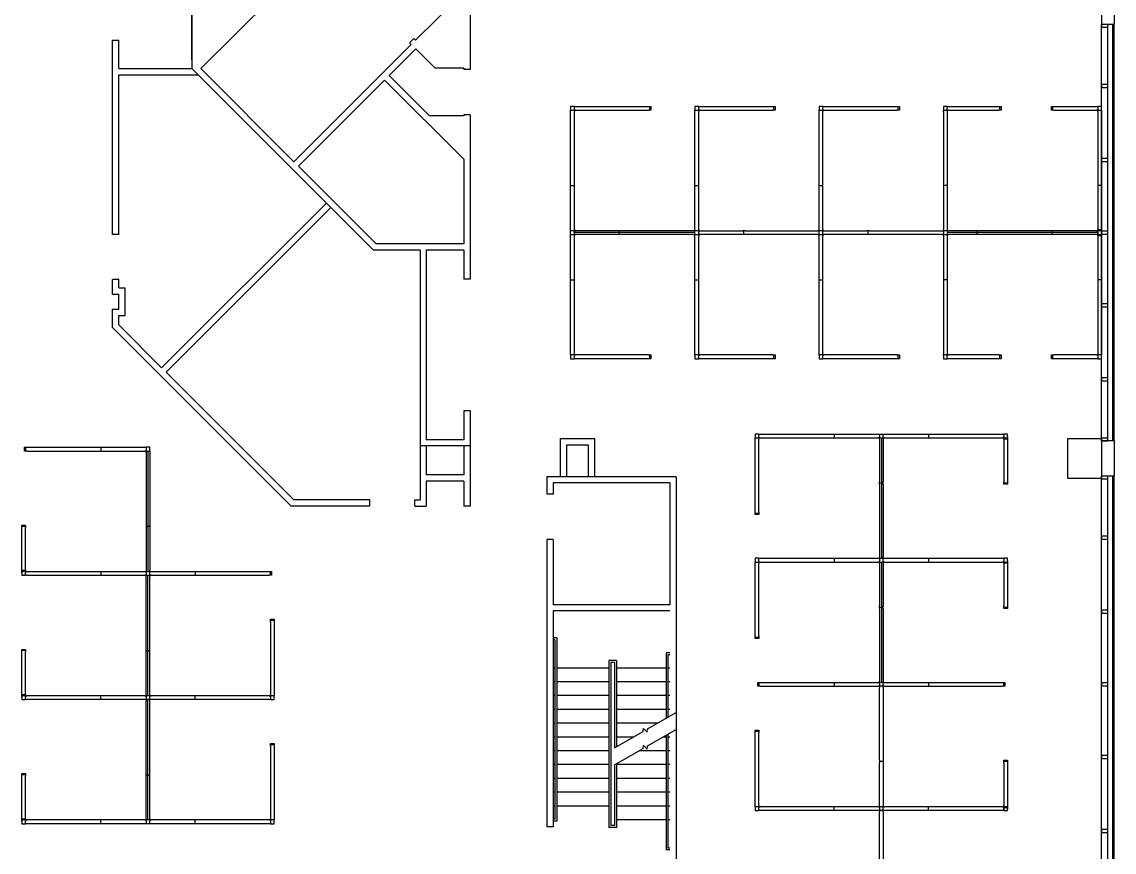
# Model space of a CAD drawing. Header units: inches. Extents: x 1104 to 3431, y 1204 to 3384.
# Drawn here: x 2514 to 3384, y 1630 to 2292 of the extents above; entities that cross this region are included whole.
import ezdxf

# ---------------------------------------------------------------- set-up
doc = ezdxf.new("R2010")
doc.units = ezdxf.units.IN
doc.header["$MEASUREMENT"] = 0
for name, color, linetype in [('E-B-CORE', 8, 'CONTINUOUS'), ('E-B-FURR', 6, 'CONTINUOUS'), ('E-B-GLAZ', 8, 'CONTINUOUS'), ('E-B-MULL', 8, 'CONTINUOUS'), ('E-B-SHEL', 2, 'CONTINUOUS'), ('E-F-STAIR', 8, 'CONTINUOUS'), ('PANELS_201', 6, 'CONTINUOUS')]:
    doc.layers.add(name, color=color, linetype=linetype)

msp = doc.modelspace()

# ---------------------------------------------------------------- linework, layer by layer
at = {"layer": 'E-B-CORE'}
for p, q in [((2871, 2404.947222), (2871, 2254)), ((2656.355339, 2254.747691), (2749.693434, 2348.085786)), ((2649.284271, 2261.818759), (2649.284271, 2321.215729)), ((2649.284271, 2321.215729), (2649.284271, 2254.747691)), ((2827.47518, 2277.375108), (2866, 2315.899928)), ((2730.601551, 2180.501479), (2823.939646, 2273.839574)), ((2822.525433, 2275.253788), (2826.060967, 2278.789322)), ((2823.939646, 2273.839574), (2822.525433, 2275.253788)), ((2827.47518, 2277.375108), (2826.060967, 2278.789322)), ((2806.372366, 2249.201227), (2827.58557, 2270.41443)), ((2827.58557, 2270.41443), (2843, 2255)), ((2794.031963, 2110), (2649.284271, 2254.747691)), ((2730.601551, 2180.501479), (2656.355339, 2254.747691)), ((2866, 2255), (2843, 2255)), ((2866, 2255), (2866, 2254)), ((2871, 2254), (2866, 2254)), ((2734.137085, 2176.965945), (2802.836832, 2245.665693)), ((2802.836832, 2245.665693), (2866, 2182.502525)), ((2806.372366, 2249.201227), (2838.573593, 2217)), ((2866, 2217), (2838.573593, 2217)), ((2866, 2218), (2866, 2217)), ((2871, 2218), (2866, 2218)), ((2871, 2218), (2871, 2087)), ((2796.10303, 2115), (2734.137085, 2176.965945)), ((2866, 2182.502525), (2866, 2115)), ((2866, 2115), (2796.10303, 2115)), ((2831, 2110), (2794.031963, 2110)), ((2831, 2110), (2831, 1954)), ((2836, 2110), (2836, 1959)), ((2866, 2110), (2836, 2110)), ((2866, 2110), (2866, 2087)), ((2871, 2087), (2866, 2087)), ((2866, 1982), (2866, 1959)), ((2871, 1982), (2866, 1982)), ((2871, 1982), (2871, 1954)), ((2866, 1959), (2836, 1959)), ((2871, 1954), (2831, 1954)), ((3035, 1929.5), (2932, 1929.5)), ((2932, 1929.5), (2932, 1915.5)), ((3030, 1924.5), (2937, 1924.5)), ((2937, 1924.5), (2937, 1915.5)), ((3030, 1924.5), (3030, 1827.5)), ((3035, 1929.5), (3035, 1587.5)), ((2937, 1915.5), (2932, 1915.5)), ((2932, 1879.5), (2932, 1650.5)), ((2937, 1879.5), (2932, 1879.5)), ((2937, 1879.5), (2937, 1827.5)), ((3030, 1827.5), (2937, 1827.5)), ((3030, 1822.5), (2937, 1822.5)), ((2937, 1822.5), (2937, 1650.5)), ((2937, 1650.5), (2932, 1650.5))]:
    msp.add_line(p, q, dxfattribs=at)
at = {"layer": 'E-B-FURR'}
for p, q in [((3374, 1958), (3374, 2290)), ((2585.701004, 2277.377693), (2591, 2277.377693)), ((2586, 2122.60703), (2586, 2277.377693)), ((2591, 2254.915623), (2591, 2277.377693)), ((2591, 2254.915623), (2649.59179, 2254.915623)), ((2591, 2122.60703), (2591, 2249.915623)), ((2591, 2249.915623), (2654.11634, 2249.915623)), ((2625.167142, 2016.311118), (2756.443994, 2147.587969)), ((2628.702676, 2012.775584), (2759.979528, 2144.052435)), ((2591.208115, 2122.60703), (2586, 2122.60703)), ((2586, 2074.968358), (2586, 2086.60703)), ((2591.208115, 2086.60703), (2586, 2086.60703)), ((2591, 2079.968358), (2591, 2086.60703)), ((2591, 2079.968358), (2596, 2079.968358)), ((2596, 2057.968358), (2596, 2079.968358)), ((2585.881379, 2074.968358), (2591, 2074.968358)), ((2591, 2062.968358), (2591, 2074.968358)), ((2585.881379, 2062.968358), (2591, 2062.968358)), ((2586, 2048.417751), (2586, 2062.968358)), ((2591, 2050.488819), (2591, 2057.968358)), ((2591, 2057.968358), (2596, 2057.968358)), ((2728.407192, 1906), (2586, 2048.407192)), ((2625.167142, 2016.311118), (2591, 2050.47826)), ((2730.47826, 1911), (2628.702676, 2012.775584)), ((2831, 1954), (2831, 1911)), ((2836, 1954), (2836, 1931)), ((2866, 1954), (2866, 1931)), ((2871, 1954), (2871, 1906)), ((2948, 1955), (2965, 1955)), ((2948, 1929.430395), (2948, 1955)), ((2965, 1955), (2965, 1929.430395)), ((2866, 1931), (2836, 1931)), ((2866, 1926), (2836, 1926)), ((2836, 1926), (2836, 1906)), ((2866, 1926), (2866, 1906)), ((3374, 1598), (3374, 1930)), ((2791, 1906), (2728.407192, 1906)), ((2791, 1911), (2730.47826, 1911)), ((2791, 1906), (2791, 1911)), ((2827, 1911), (2831, 1911)), ((2827, 1906), (2827, 1911)), ((2827, 1906), (2836, 1906)), ((2871, 1906), (2866, 1906))]:
    msp.add_line(p, q, dxfattribs=at)
for points in [[(2943, 1929.5), (2943, 1960), (2970, 1960)], [(2970, 1960), (2970, 1929.5)]]:
    msp.add_lwpolyline(points, dxfattribs=at)
msp.add_lwpolyline([(3374, 1960), (3374, 1928), (3347, 1928), (3347, 1960)], close=True, dxfattribs=at)
at = {"layer": 'E-B-GLAZ'}
for p, q in [((3379, 1958), (3379, 2290)), ((3383, 1958), (3383, 2290)), ((3384, 1958), (3384, 2290)), ((3379, 1598), (3379, 1930)), ((3383, 1598), (3383, 1930)), ((3384, 1598), (3384, 1930))]:
    msp.add_line(p, q, dxfattribs=at)
at = {"layer": 'E-B-MULL'}
for points in [[(3379, 2290), (3374, 2290), (3374, 2287.75), (3379, 2287.75)], [(3379, 2242), (3374, 2242), (3374, 2239.75), (3379, 2239.75)], [(3379, 2183), (3374, 2183), (3374, 2180.75), (3379, 2180.75)], [(3379, 2125.125), (3374, 2125.125), (3374, 2122.875), (3379, 2122.875)], [(3379, 2067.25), (3374, 2067.25), (3374, 2065), (3379, 2065)], [(3379, 2008.25), (3374, 2008.25), (3374, 2006), (3379, 2006)], [(3379, 1960.25), (3374, 1960.25), (3374, 1958), (3379, 1958)], [(3379, 1930), (3374, 1930), (3374, 1927.75), (3379, 1927.75)], [(3379, 1882), (3374, 1882), (3374, 1879.75), (3379, 1879.75)], [(3379, 1823), (3374, 1823), (3374, 1820.75), (3379, 1820.75)], [(3379, 1765.125), (3374, 1765.125), (3374, 1762.875), (3379, 1762.875)], [(3379, 1707.25), (3374, 1707.25), (3374, 1705), (3379, 1705)], [(3379, 1648.25), (3374, 1648.25), (3374, 1646), (3379, 1646)]]:
    msp.add_lwpolyline(points, close=True, dxfattribs=at)
at = {"layer": 'E-B-SHEL'}
for p, q in [((3374, 2318), (3374, 2290)), ((3384, 2318), (3384, 2290)), ((3384, 2290), (3374, 2290)), ((3384, 1958), (3374, 1958)), ((3374, 1958), (3374, 1930)), ((3384, 1958), (3384, 1930)), ((3384, 1930), (3374, 1930))]:
    msp.add_line(p, q, dxfattribs=at)
at = {"layer": 'E-F-STAIR'}
for p, q in [((2940, 1801), (2937, 1801)), ((2938.5, 1799.5), (2937, 1799.5)), ((2938.5, 1799.5), (2938.5, 1656.5)), ((2940, 1801), (2940, 1655)), ((3027, 1789), (3027, 1737.004818)), ((3030, 1789), (3027, 1789)), ((3028.5, 1787.5), (3028.5, 1737.870843)), ((3030, 1787.5), (3028.5, 1787.5)), ((2938.5, 1777), (2937, 1777)), ((2981.5, 1777), (2940, 1777)), ((2981.5, 1783), (2981.5, 1650)), ((2987.5, 1783), (2981.5, 1783)), ((2983, 1781.5), (2983, 1651.5)), ((2986, 1781.5), (2983, 1781.5)), ((2986, 1781.5), (2986, 1713.333457)), ((2987.5, 1783), (2987.5, 1714.199482)), ((3027, 1777), (2987.5, 1777)), ((3030, 1777), (3028.5, 1777)), ((2938.5, 1766), (2937, 1766)), ((2981.5, 1766), (2940, 1766)), ((3027, 1766), (2987.5, 1766)), ((3030, 1766), (3028.5, 1766)), ((2938.5, 1755), (2937, 1755)), ((2981.5, 1755), (2940, 1755)), ((3027, 1755), (2987.5, 1755)), ((3030, 1755), (3028.5, 1755)), ((2938.5, 1744), (2937, 1744)), ((2981.5, 1744), (2940, 1744)), ((3027, 1744), (2987.5, 1744)), ((3030, 1744), (3028.5, 1744)), ((2938.5, 1733), (2937, 1733)), ((2981.5, 1733), (2940, 1733)), ((3020.063452, 1733), (2987.5, 1733)), ((3027, 1723.438359), (3027, 1632)), ((3028.5, 1724.304385), (3028.5, 1633.5)), ((2938.5, 1722), (2937, 1722)), ((2981.5, 1722), (2940, 1722)), ((3001.010893, 1722), (2987.5, 1722)), ((3027, 1722), (3024.508689, 1722)), ((3030, 1722), (3028.5, 1722)), ((2938.5, 1711), (2937, 1711)), ((2981.5, 1711), (2940, 1711)), ((3027, 1711), (3005.45613, 1711)), ((3030, 1711), (3028.5, 1711)), ((2938.5, 1700), (2937, 1700)), ((2981.5, 1700), (2940, 1700)), ((2986, 1699.766998), (2986, 1651.5)), ((2987.5, 1700.633023), (2987.5, 1650)), ((3027, 1700), (2987.5, 1700)), ((3030, 1700), (3028.5, 1700)), ((2938.5, 1689), (2937, 1689)), ((2981.5, 1689), (2940, 1689)), ((3027, 1689), (2987.5, 1689)), ((3030, 1689), (3028.5, 1689)), ((2938.5, 1678), (2937, 1678)), ((2981.5, 1678), (2940, 1678)), ((3027, 1678), (2987.5, 1678)), ((3030, 1678), (3028.5, 1678)), ((2938.5, 1667), (2937, 1667)), ((2981.5, 1667), (2940, 1667)), ((3027, 1667), (2987.5, 1667)), ((3030, 1667), (3028.5, 1667)), ((2938.5, 1656.5), (2937, 1656.5)), ((2940, 1655), (2937, 1655)), ((3027, 1656), (2987.5, 1656)), ((3030, 1656), (3028.5, 1656)), ((2987.5, 1650), (2981.5, 1650)), ((2986, 1651.5), (2983, 1651.5)), ((3030, 1632), (3027, 1632)), ((3030, 1633.5), (3028.5, 1633.5))]:
    msp.add_line(p, q, dxfattribs=at)
for points in [[(2986, 1713.333457), (3008.6866, 1726.431571), (3009.015649, 1728.930949), (3011.943852, 1726.002746), (3012.272902, 1728.502124), (3035, 1741.62362)], [(2986, 1699.766998), (3008.6866, 1712.865113), (3009.015649, 1715.36449), (3011.943852, 1712.436287), (3012.272902, 1714.935665), (3035, 1728.057161)]]:
    msp.add_lwpolyline(points, dxfattribs=at)
at = {"layer": 'PANELS_201', "linetype": 'Continuous'}
for p, q in [((3371, 2162.499223), (3371, 2160.499223)), ((3374, 2161.499223), (3371, 2161.499223)), ((3374, 2162.499223), (3374, 2160.499223)), ((3053.998679, 2125.5), (3087.998679, 2125.5)), ((3089.998679, 2125.5), (3147.998679, 2125.5)), ((3152.998679, 2125.5), (3186.998679, 2125.5)), ((3188.998679, 2125.5), (3246.998679, 2125.5)), ((3374, 2125.499225), (3371, 2125.499225)), ((3087.998679, 2122.5), (3053.998679, 2122.5)), ((3147.998679, 2122.5), (3089.998679, 2122.5)), ((3186.998679, 2122.5), (3152.998679, 2122.5)), ((3246.998679, 2122.5), (3188.998679, 2122.5)), ((3370.998679, 2122.5), (3373.998679, 2122.5)), ((3370.998679, 2087.500002), (3370.998679, 2085.500002)), ((3373.998679, 2086.500002), (3370.998679, 2086.500002)), ((3373.998679, 2087.500002), (3373.998679, 2085.500002)), ((3296.0277, 1960.494528), (3299.0277, 1960.494528)), ((2516.792332, 1853.904333), (2513.792332, 1853.904333)), ((3296.0277, 1861.494528), (3299.0277, 1861.494528)), ((3197.0277, 1703.494528), (3197.0277, 1761.494528)), ((3200.0277, 1761.494528), (3200.0277, 1703.494528)), ((2516.792332, 1754.904333), (2513.792332, 1754.904333)), ((3197.0277, 1667.494528), (3197.0277, 1701.494528)), ((3200.0277, 1701.494528), (3200.0277, 1667.494528)), ((3197.0277, 1604.494528), (3197.0277, 1662.494528)), ((3200.0277, 1662.494528), (3200.0277, 1604.494528)), ((3299.0277, 1665.494528), (3296.0277, 1665.494528)), ((2516.792332, 1655.904333), (2513.792332, 1655.904333))]:
    msp.add_line(p, q, dxfattribs=at)
for points in [[(2953.998679, 2224.5), (2950.998679, 2224.5), (2950.998679, 2221.5)], [(2950.998679, 2220.5), (2950.998679, 2221.5), (2953.998679, 2221.5), (2953.998679, 2220.5)], [(2950.998679, 2162.5), (2950.998679, 2220.5)], [(2954.998679, 2221.5), (2953.998679, 2221.5), (2953.998679, 2224.5), (2954.998679, 2224.5)], [(2953.998679, 2162.5), (2953.998679, 2220.5)], [(2954.998679, 2224.5), (3012.998679, 2224.5)], [(2954.998679, 2221.5), (3012.998679, 2221.5)], [(3012.998679, 2224.5), (3013.998679, 2224.5), (3014.998679, 2224.5), (3014.998679, 2221.5), (3012.998679, 2221.5)], [(3013.998679, 2221.5), (3013.998679, 2224.5)], [(3052.998679, 2224.5), (3049.998679, 2224.5), (3049.998679, 2221.5)], [(3049.998679, 2220.5), (3049.998679, 2221.5), (3052.998679, 2221.5), (3052.998679, 2220.5)], [(3049.998679, 2162.5), (3049.998679, 2220.5)], [(3053.998679, 2221.5), (3052.998679, 2221.5), (3052.998679, 2224.5), (3053.998679, 2224.5)], [(3052.998679, 2162.5), (3052.998679, 2220.5)], [(3053.998679, 2224.5), (3111.998679, 2224.5)], [(3053.998679, 2221.5), (3111.998679, 2221.5)], [(3111.998679, 2224.5), (3112.998679, 2224.5), (3113.998679, 2224.5), (3113.998679, 2221.5), (3111.998679, 2221.5)], [(3112.998679, 2221.5), (3112.998679, 2224.5)], [(3151.998679, 2224.5), (3148.998679, 2224.5), (3148.998679, 2221.5)], [(3148.998679, 2220.5), (3148.998679, 2221.5), (3151.998679, 2221.5), (3151.998679, 2220.5)], [(3148.998679, 2162.5), (3148.998679, 2220.5)], [(3152.998679, 2221.5), (3151.998679, 2221.5), (3151.998679, 2224.5), (3152.998679, 2224.5)], [(3151.998679, 2162.5), (3151.998679, 2220.5)], [(3152.998679, 2224.5), (3210.998679, 2224.5)], [(3152.998679, 2221.5), (3210.998679, 2221.5)], [(3210.998679, 2224.5), (3211.998679, 2224.5), (3212.998679, 2224.5), (3212.998679, 2221.5), (3210.998679, 2221.5)], [(3211.998679, 2221.5), (3211.998679, 2224.5)], [(3250.998679, 2224.5), (3247.998679, 2224.5), (3247.998679, 2221.5)], [(3247.998679, 2220.5), (3247.998679, 2221.5), (3250.998679, 2221.5), (3250.998679, 2220.5)], [(3247.998679, 2220.5), (3247.998679, 2162.5)], [(3251.998679, 2221.5), (3250.998679, 2221.5), (3250.998679, 2224.5), (3251.998679, 2224.5)], [(3250.998679, 2220.5), (3250.998679, 2162.5)], [(3251.998679, 2224.5), (3291.998679, 2224.5)], [(3251.998679, 2221.5), (3291.998679, 2221.5)], [(3291.998679, 2224.5), (3292.998679, 2224.5), (3293.998679, 2224.5), (3293.998679, 2221.5), (3291.998679, 2221.5)], [(3292.998679, 2221.5), (3292.998679, 2224.5)], [(3336.000002, 2221.499223), (3335.000002, 2221.499223), (3334.000002, 2221.499223), (3334.000002, 2224.499223), (3336.000002, 2224.499223)], [(3335.000002, 2224.499223), (3335.000002, 2221.499223)], [(3336.000002, 2224.499223), (3370, 2224.499223)], [(3336.000002, 2221.499223), (3370, 2221.499223)], [(3370, 2224.499223), (3371, 2224.499223), (3371, 2221.499223), (3370, 2221.499223)], [(3374, 2221.499223), (3374, 2224.499223), (3371, 2224.499223)], [(3371, 2220.499223), (3371, 2221.499223), (3374, 2221.499223), (3374, 2220.499223)], [(3371, 2220.499223), (3371, 2162.499223)], [(3374, 2220.499223), (3374, 2162.499223)], [(2950.998679, 2160.5), (2950.998679, 2162.5)], [(2950.998679, 2161.5), (2953.998679, 2161.5)], [(2950.998679, 2126.5), (2950.998679, 2160.5)], [(2953.998679, 2160.5), (2953.998679, 2162.5)], [(2953.998679, 2126.5), (2953.998679, 2160.5)], [(3049.998679, 2160.5), (3049.998679, 2162.5)], [(3049.998679, 2161.5), (3052.998679, 2161.5)], [(3049.998679, 2126.5), (3049.998679, 2160.5)], [(3052.998679, 2160.5), (3052.998679, 2162.5)], [(3052.998679, 2126.5), (3052.998679, 2160.5)], [(3148.998679, 2160.5), (3148.998679, 2162.5)], [(3148.998679, 2161.5), (3151.998679, 2161.5)], [(3148.998679, 2126.5), (3148.998679, 2160.5)], [(3151.998679, 2160.5), (3151.998679, 2162.5)], [(3151.998679, 2126.5), (3151.998679, 2160.5)], [(3247.998679, 2162.5), (3247.998679, 2160.5)], [(3250.998679, 2161.5), (3247.998679, 2161.5)], [(3247.998679, 2160.5), (3247.998679, 2126.5)], [(3250.998679, 2162.5), (3250.998679, 2160.5)], [(3250.998679, 2160.5), (3250.998679, 2126.5)], [(3371, 2160.499223), (3371, 2126.499225)], [(3374, 2160.499223), (3374, 2126.499225)], [(2953.998679, 2126.5), (2953.998679, 2125.5), (2950.998679, 2125.5), (2950.998679, 2126.5)], [(2950.998679, 2122.5), (2950.998679, 2125.5)], [(2954.998679, 2122.5), (2953.998679, 2122.5), (2953.998679, 2125.5), (2954.998679, 2125.5)], [(2989.998679, 2124), (2953.998679, 2124)], [(2988.998679, 2125.5), (2954.998679, 2125.5)], [(2990.998679, 2125.5), (2988.998679, 2125.5)], [(2989.998679, 2122.5), (2989.998679, 2125.5)], [(3049.998679, 2124), (2989.998679, 2124)], [(3048.998679, 2125.5), (2990.998679, 2125.5)], [(3048.998679, 2122.5), (3049.998679, 2122.5), (3049.998679, 2125.5), (3048.998679, 2125.5)], [(3052.998679, 2126.5), (3052.998679, 2125.5), (3049.998679, 2125.5), (3049.998679, 2126.5)], [(3053.998679, 2122.5), (3052.998679, 2122.5), (3052.998679, 2125.5), (3053.998679, 2125.5)], [(3089.998679, 2125.5), (3087.998679, 2125.5)], [(3088.998679, 2122.5), (3088.998679, 2125.5)], [(3147.998679, 2122.5), (3148.998679, 2122.5), (3148.998679, 2125.5), (3147.998679, 2125.5)], [(3151.998679, 2126.5), (3151.998679, 2125.5), (3148.998679, 2125.5), (3148.998679, 2126.5)], [(3152.998679, 2122.5), (3151.998679, 2122.5), (3151.998679, 2125.5), (3152.998679, 2125.5)], [(3188.998679, 2125.5), (3186.998679, 2125.5)], [(3187.998679, 2122.5), (3187.998679, 2125.5)], [(3246.998679, 2125.5), (3247.998679, 2125.5), (3247.998679, 2122.5), (3246.998679, 2122.5)], [(3250.998679, 2126.5), (3250.998679, 2125.5), (3247.998679, 2125.5), (3247.998679, 2126.5)], [(3251.998679, 2125.5), (3250.998679, 2125.5), (3250.998679, 2122.5), (3251.998679, 2122.5)], [(3274.998679, 2124), (3250.998679, 2124)], [(3273.998679, 2125.5), (3251.998679, 2125.5)], [(3275.998679, 2125.5), (3273.998679, 2125.5)], [(3274.998679, 2122.5), (3274.998679, 2125.5)], [(3334.998679, 2124), (3274.998679, 2124)], [(3333.998679, 2125.5), (3275.998679, 2125.5)], [(3335.998679, 2125.5), (3333.998679, 2125.5)], [(3334.998679, 2122.5), (3334.998679, 2125.5)], [(3370.998679, 2124), (3334.998679, 2124)], [(3369.998679, 2125.5), (3335.998679, 2125.5)], [(3369.998679, 2125.5), (3370.998679, 2125.5), (3370.998679, 2122.5), (3369.998679, 2122.5)], [(3373.998679, 2126.5), (3373.998679, 2125.5), (3370.998679, 2125.5), (3370.998679, 2126.5)], [(3373.998679, 2123.5), (3373.998679, 2122.5), (3373.998679, 2121.5), (3370.998679, 2121.5), (3370.998679, 2123.5)], [(3371, 2124.499225), (3371, 2125.499225), (3371, 2126.499225), (3374, 2126.499225), (3374, 2124.499225)], [(3373.998679, 2125.5), (3373.998679, 2122.5)], [(2950.998679, 2121.5), (2950.998679, 2122.5), (2953.998679, 2122.5), (2953.998679, 2121.5)], [(2950.998679, 2087.5), (2950.998679, 2121.5)], [(2953.998679, 2087.5), (2953.998679, 2121.5)], [(2988.998679, 2122.5), (2954.998679, 2122.5)], [(2990.998679, 2122.5), (2988.998679, 2122.5)], [(3048.998679, 2122.5), (2990.998679, 2122.5)], [(3049.998679, 2121.5), (3049.998679, 2122.5), (3052.998679, 2122.5), (3052.998679, 2121.5)], [(3049.998679, 2087.5), (3049.998679, 2121.5)], [(3052.998679, 2087.5), (3052.998679, 2121.5)], [(3089.998679, 2122.5), (3087.998679, 2122.5)], [(3148.998679, 2121.5), (3148.998679, 2122.5), (3151.998679, 2122.5), (3151.998679, 2121.5)], [(3148.998679, 2087.5), (3148.998679, 2121.5)], [(3151.998679, 2087.5), (3151.998679, 2121.5)], [(3188.998679, 2122.5), (3186.998679, 2122.5)], [(3247.998679, 2121.5), (3247.998679, 2122.5), (3250.998679, 2122.5), (3250.998679, 2121.5)], [(3247.998679, 2121.5), (3247.998679, 2087.5)], [(3250.998679, 2121.5), (3250.998679, 2087.5)], [(3273.998679, 2122.5), (3251.998679, 2122.5)], [(3275.998679, 2122.5), (3273.998679, 2122.5)], [(3333.998679, 2122.5), (3275.998679, 2122.5)], [(3335.998679, 2122.5), (3333.998679, 2122.5)], [(3369.998679, 2122.5), (3335.998679, 2122.5)], [(3370.998679, 2121.5), (3370.998679, 2122.5), (3373.998679, 2122.5), (3373.998679, 2121.5)], [(3370.998679, 2121.5), (3370.998679, 2087.500002)], [(3373.998679, 2121.5), (3373.998679, 2087.500002)], [(2950.998679, 2085.5), (2950.998679, 2087.5)], [(2950.998679, 2086.5), (2953.998679, 2086.5)], [(2950.998679, 2027.5), (2950.998679, 2085.5)], [(2953.998679, 2085.5), (2953.998679, 2087.5)], [(2953.998679, 2027.5), (2953.998679, 2085.5)], [(3049.998679, 2085.5), (3049.998679, 2087.5)], [(3049.998679, 2086.5), (3052.998679, 2086.5)], [(3049.998679, 2027.5), (3049.998679, 2085.5)], [(3052.998679, 2085.5), (3052.998679, 2087.5)], [(3052.998679, 2027.5), (3052.998679, 2085.5)], [(3148.998679, 2085.5), (3148.998679, 2087.5)], [(3148.998679, 2086.5), (3151.998679, 2086.5)], [(3148.998679, 2027.5), (3148.998679, 2085.5)], [(3151.998679, 2085.5), (3151.998679, 2087.5)], [(3151.998679, 2027.5), (3151.998679, 2085.5)], [(3247.998679, 2087.5), (3247.998679, 2085.5)], [(3250.998679, 2086.5), (3247.998679, 2086.5)], [(3247.998679, 2085.5), (3247.998679, 2027.5)], [(3250.998679, 2087.5), (3250.998679, 2085.5)], [(3250.998679, 2085.5), (3250.998679, 2027.5)], [(3371, 2085.500777), (3371, 2027.500777)], [(3374, 2085.500777), (3374, 2027.500777)], [(2953.998679, 2027.5), (2953.998679, 2026.5), (2950.998679, 2026.5), (2950.998679, 2027.5)], [(2950.998679, 2026.5), (2950.998679, 2023.5), (2953.998679, 2023.5)], [(2954.998679, 2023.5), (2953.998679, 2023.5), (2953.998679, 2026.5), (2954.998679, 2026.5)], [(3012.998679, 2026.5), (2954.998679, 2026.5)], [(3012.998679, 2023.5), (2954.998679, 2023.5)], [(3012.998679, 2026.5), (3013.998679, 2026.5), (3014.998679, 2026.5), (3014.998679, 2023.5), (3012.998679, 2023.5)], [(3013.998679, 2023.5), (3013.998679, 2026.5)], [(3052.998679, 2027.5), (3052.998679, 2026.5), (3049.998679, 2026.5), (3049.998679, 2027.5)], [(3049.998679, 2026.5), (3049.998679, 2023.5), (3052.998679, 2023.5)], [(3053.998679, 2023.5), (3052.998679, 2023.5), (3052.998679, 2026.5), (3053.998679, 2026.5)], [(3111.998679, 2026.5), (3053.998679, 2026.5)], [(3111.998679, 2023.5), (3053.998679, 2023.5)], [(3111.998679, 2026.5), (3112.998679, 2026.5), (3113.998679, 2026.5), (3113.998679, 2023.5), (3111.998679, 2023.5)], [(3112.998679, 2023.5), (3112.998679, 2026.5)], [(3151.998679, 2027.5), (3151.998679, 2026.5), (3148.998679, 2026.5), (3148.998679, 2027.5)], [(3148.998679, 2026.5), (3148.998679, 2023.5), (3151.998679, 2023.5)], [(3152.998679, 2023.5), (3151.998679, 2023.5), (3151.998679, 2026.5), (3152.998679, 2026.5)], [(3210.998679, 2026.5), (3152.998679, 2026.5)], [(3210.998679, 2023.5), (3152.998679, 2023.5)], [(3210.998679, 2026.5), (3211.998679, 2026.5), (3212.998679, 2026.5), (3212.998679, 2023.5), (3210.998679, 2023.5)], [(3211.998679, 2023.5), (3211.998679, 2026.5)], [(3250.998679, 2027.5), (3250.998679, 2026.5), (3247.998679, 2026.5), (3247.998679, 2027.5)], [(3247.998679, 2026.5), (3247.998679, 2023.5), (3250.998679, 2023.5)], [(3251.998679, 2023.5), (3250.998679, 2023.5), (3250.998679, 2026.5), (3251.998679, 2026.5)], [(3291.998679, 2026.501554), (3251.998679, 2026.501554)], [(3291.998679, 2023.501554), (3251.998679, 2023.501554)], [(3291.998679, 2026.501554), (3292.998679, 2026.501554), (3293.998679, 2026.501554), (3293.998679, 2023.501554), (3291.998679, 2023.501554)], [(3292.998679, 2023.501554), (3292.998679, 2026.501554)], [(3336.000002, 2023.500777), (3335.000002, 2023.500777), (3334.000002, 2023.500777), (3334.000002, 2026.500777), (3336.000002, 2026.500777)], [(3335.000002, 2026.500777), (3335.000002, 2023.500777)], [(3370, 2026.500777), (3336.000002, 2026.500777)], [(3370, 2023.500777), (3336.000002, 2023.500777)], [(3370, 2026.500777), (3371, 2026.500777), (3371, 2023.500777), (3370, 2023.500777)], [(3374, 2027.500777), (3374, 2026.500777), (3371, 2026.500777), (3371, 2027.500777)], [(3371, 2023.500777), (3374, 2023.500777), (3374, 2026.500777)], [(3101.0277, 1963.494528), (3098.0277, 1963.494528), (3098.0277, 1960.494528)], [(3098.0277, 1959.494528), (3098.0277, 1960.494528), (3101.0277, 1960.494528), (3101.0277, 1959.494528)], [(3098.0277, 1901.494528), (3098.0277, 1959.494528)], [(3102.0277, 1960.494528), (3101.0277, 1960.494528), (3101.0277, 1963.494528), (3102.0277, 1963.494528)], [(3101.0277, 1901.494528), (3101.0277, 1959.494528)], [(3102.0277, 1963.494528), (3160.0277, 1963.494528)], [(3102.0277, 1960.494528), (3160.0277, 1960.494528)], [(3160.0277, 1963.494528), (3162.0277, 1963.494528)], [(3160.0277, 1960.494528), (3162.0277, 1960.494528)], [(3161.0277, 1963.494528), (3161.0277, 1960.494528)], [(3162.0277, 1963.494528), (3196.0277, 1963.494528)], [(3162.0277, 1960.494528), (3196.0277, 1960.494528)], [(3196.0277, 1963.494528), (3197.0277, 1963.494528), (3197.0277, 1960.494528), (3196.0277, 1960.494528)], [(3197.0277, 1963.494528), (3200.0277, 1963.494528)], [(3197.0277, 1959.494528), (3197.0277, 1960.494528), (3200.0277, 1960.494528), (3200.0277, 1959.494528)], [(3197.0277, 1959.494528), (3197.0277, 1925.494528)], [(3198.5277, 1960.494528), (3198.5277, 1924.494528)], [(3201.0277, 1960.494528), (3200.0277, 1960.494528), (3200.0277, 1963.494528), (3201.0277, 1963.494528)], [(3200.0277, 1959.494528), (3200.0277, 1925.494528)], [(3201.0277, 1963.494528), (3235.0277, 1963.494528)], [(3201.0277, 1960.494528), (3235.0277, 1960.494528)], [(3235.0277, 1963.494528), (3237.0277, 1963.494528)], [(3235.0277, 1960.494528), (3237.0277, 1960.494528)], [(3236.0277, 1963.494528), (3236.0277, 1960.494528)], [(3237.0277, 1963.494528), (3295.0277, 1963.494528)], [(3237.0277, 1960.494528), (3295.0277, 1960.494528)], [(3295.0277, 1963.494528), (3296.0277, 1963.494528), (3296.0277, 1960.494528), (3295.0277, 1960.494528)], [(3299.0277, 1960.494528), (3299.0277, 1963.494528), (3296.0277, 1963.494528)], [(3299.0277, 1961.494528), (3299.0277, 1960.494528), (3299.0277, 1959.494528), (3296.0277, 1959.494528), (3296.0277, 1961.494528)], [(3296.0277, 1959.494528), (3296.0277, 1960.494528), (3299.0277, 1960.494528), (3299.0277, 1959.494528)], [(3296.0277, 1959.494528), (3296.0277, 1925.49453)], [(3299.0277, 1959.494528), (3299.0277, 1925.49453)], [(2517.792332, 1949.904333), (2516.792332, 1949.904333), (2515.792332, 1949.904333), (2515.792332, 1952.904333), (2517.792332, 1952.904333)], [(2516.792332, 1952.904333), (2516.792332, 1949.904333)], [(2517.792332, 1952.904333), (2575.792332, 1952.904333)], [(2517.792332, 1949.904333), (2575.792332, 1949.904333)], [(2575.792332, 1952.904333), (2577.792332, 1952.904333)], [(2575.792332, 1949.904333), (2577.792332, 1949.904333)], [(2576.792332, 1952.904333), (2576.792332, 1949.904333)], [(2577.792332, 1952.904333), (2611.792332, 1952.904333)], [(2577.792332, 1949.904333), (2611.792332, 1949.904333)], [(2611.792332, 1952.904333), (2612.792332, 1952.904333), (2612.792332, 1949.904333), (2611.792332, 1949.904333)], [(2615.792332, 1949.904333), (2615.792332, 1952.904333), (2612.792332, 1952.904333)], [(2612.792332, 1948.904333), (2612.792332, 1949.904333), (2615.792332, 1949.904333), (2615.792332, 1948.904333)], [(2614.292332, 1949.904333), (2614.292332, 1889.904333)], [(2612.792332, 1948.904333), (2612.792332, 1890.904333)], [(2615.792332, 1948.904333), (2615.792332, 1890.904333)], [(3197.0277, 1923.494528), (3197.0277, 1925.494528)], [(3197.0277, 1924.494528), (3200.0277, 1924.494528)], [(3197.0277, 1923.494528), (3197.0277, 1865.494528)], [(3198.5277, 1924.494528), (3198.5277, 1864.494528)], [(3200.0277, 1923.494528), (3200.0277, 1925.494528)], [(3200.0277, 1923.494528), (3200.0277, 1865.494528)], [(3299.0277, 1925.49453), (3299.0277, 1924.49453), (3299.0277, 1923.49453), (3296.0277, 1923.49453), (3296.0277, 1925.49453)], [(3296.0277, 1924.49453), (3299.0277, 1924.49453)], [(3101.0277, 1901.494528), (3101.0277, 1900.494528), (3101.0277, 1899.494528), (3098.0277, 1899.494528), (3098.0277, 1901.494528)], [(3098.0277, 1900.494528), (3101.0277, 1900.494528)], [(2513.792332, 1888.904331), (2513.792332, 1889.904331), (2513.792332, 1890.904331), (2516.792332, 1890.904331), (2516.792332, 1888.904331)], [(2516.792332, 1889.904331), (2513.792332, 1889.904331)], [(2513.792332, 1854.904333), (2513.792332, 1888.904331)], [(2516.792332, 1854.904333), (2516.792332, 1888.904331)], [(2612.792332, 1890.904333), (2612.792332, 1888.904333)], [(2615.792332, 1889.904333), (2612.792332, 1889.904333)], [(2612.792332, 1888.904333), (2612.792332, 1854.904333)], [(2614.292332, 1889.904333), (2614.292332, 1853.904333)], [(2615.792332, 1890.904333), (2615.792332, 1888.904333)], [(2615.792332, 1888.904333), (2615.792332, 1854.904333)], [(3101.0277, 1864.494528), (3098.0277, 1864.494528), (3098.0277, 1861.494528)], [(3102.0277, 1861.494528), (3101.0277, 1861.494528), (3101.0277, 1864.494528), (3102.0277, 1864.494528)], [(3102.0277, 1864.494528), (3160.0277, 1864.494528)], [(3160.0277, 1864.494528), (3162.0277, 1864.494528)], [(3161.0277, 1864.494528), (3161.0277, 1861.494528)], [(3162.0277, 1864.494528), (3196.0277, 1864.494528)], [(3196.0277, 1864.494528), (3197.0277, 1864.494528), (3197.0277, 1861.494528), (3196.0277, 1861.494528)], [(3197.0277, 1865.494528), (3197.0277, 1864.494528), (3200.0277, 1864.494528), (3200.0277, 1865.494528)], [(3201.0277, 1861.494528), (3200.0277, 1861.494528), (3200.0277, 1864.494528), (3201.0277, 1864.494528)], [(3201.0277, 1864.494528), (3235.0277, 1864.494528)], [(3235.0277, 1864.494528), (3237.0277, 1864.494528)], [(3236.0277, 1864.494528), (3236.0277, 1861.494528)], [(3237.0277, 1864.494528), (3295.0277, 1864.494528)], [(3295.0277, 1864.494528), (3296.0277, 1864.494528), (3296.0277, 1861.494528), (3295.0277, 1861.494528)], [(3299.0277, 1861.494528), (3299.0277, 1864.494528), (3296.0277, 1864.494528)], [(3299.0277, 1862.494528), (3299.0277, 1861.494528), (3299.0277, 1860.494528), (3296.0277, 1860.494528), (3296.0277, 1862.494528)], [(2513.792332, 1852.904333), (2513.792332, 1853.904333), (2513.792332, 1854.904333), (2516.792332, 1854.904333), (2516.792332, 1852.904333)], [(2516.792332, 1854.904333), (2516.792332, 1853.904333), (2513.792332, 1853.904333), (2513.792332, 1854.904333)], [(2513.792332, 1853.904333), (2513.792332, 1850.904333), (2516.792332, 1850.904333)], [(2517.792332, 1850.904333), (2516.792332, 1850.904333), (2516.792332, 1853.904333), (2517.792332, 1853.904333)], [(2517.792332, 1853.904333), (2575.792332, 1853.904333)], [(2575.792332, 1853.904333), (2577.792332, 1853.904333)], [(2576.792332, 1853.904333), (2576.792332, 1850.904333)], [(2577.792332, 1853.904333), (2611.792332, 1853.904333)], [(2611.792332, 1853.904333), (2612.792332, 1853.904333), (2612.792332, 1850.904333), (2611.792332, 1850.904333)], [(2612.792332, 1854.904333), (2612.792332, 1853.904333), (2615.792332, 1853.904333), (2615.792332, 1854.904333)], [(2616.792332, 1850.904333), (2615.792332, 1850.904333), (2615.792332, 1853.904333), (2616.792332, 1853.904333)], [(2616.792332, 1853.904333), (2650.792332, 1853.904333)], [(2650.792332, 1853.904333), (2652.792332, 1853.904333)], [(2651.792332, 1853.904333), (2651.792332, 1850.904333)], [(2652.792332, 1853.904333), (2710.792332, 1853.904333)], [(2710.792332, 1853.904333), (2711.792332, 1853.904333), (2712.792332, 1853.904333), (2712.792332, 1850.904333), (2710.792332, 1850.904333)], [(2711.792332, 1850.904333), (2711.792332, 1853.904333)], [(3098.0277, 1860.494528), (3098.0277, 1861.494528), (3101.0277, 1861.494528), (3101.0277, 1860.494528)], [(3098.0277, 1802.494528), (3098.0277, 1860.494528)], [(3101.0277, 1802.494528), (3101.0277, 1860.494528)], [(3102.0277, 1861.494528), (3160.0277, 1861.494528)], [(3160.0277, 1861.494528), (3162.0277, 1861.494528)], [(3162.0277, 1861.494528), (3196.0277, 1861.494528)], [(3197.0277, 1860.494528), (3197.0277, 1861.494528), (3200.0277, 1861.494528), (3200.0277, 1860.494528)], [(3197.0277, 1860.494528), (3197.0277, 1826.494528)], [(3198.5277, 1861.494528), (3198.5277, 1825.494528)], [(3200.0277, 1860.494528), (3200.0277, 1826.494528)], [(3201.0277, 1861.494528), (3235.0277, 1861.494528)], [(3235.0277, 1861.494528), (3237.0277, 1861.494528)], [(3237.0277, 1861.494528), (3295.0277, 1861.494528)], [(3296.0277, 1860.494528), (3296.0277, 1861.494528), (3299.0277, 1861.494528), (3299.0277, 1860.494528)], [(3296.0277, 1860.494528), (3296.0277, 1826.49453)], [(3299.0277, 1860.494528), (3299.0277, 1826.49453)], [(2517.792332, 1850.904333), (2575.792332, 1850.904333)], [(2575.792332, 1850.904333), (2577.792332, 1850.904333)], [(2577.792332, 1850.904333), (2611.792332, 1850.904333)], [(2612.792332, 1849.904333), (2612.792332, 1850.904333), (2615.792332, 1850.904333), (2615.792332, 1849.904333)], [(2612.792332, 1791.904333), (2612.792332, 1849.904333)], [(2614.292332, 1790.904333), (2614.292332, 1850.904333)], [(2615.792332, 1791.904333), (2615.792332, 1849.904333)], [(2616.792332, 1850.904333), (2650.792332, 1850.904333)], [(2650.792332, 1850.904333), (2652.792332, 1850.904333)], [(2652.792332, 1850.904333), (2710.792332, 1850.904333)], [(3197.0277, 1824.494528), (3197.0277, 1826.494528)], [(3197.0277, 1825.494528), (3200.0277, 1825.494528)], [(3197.0277, 1824.494528), (3197.0277, 1766.494528)], [(3198.5277, 1825.494528), (3198.5277, 1765.494528)], [(3200.0277, 1824.494528), (3200.0277, 1826.494528)], [(3200.0277, 1824.494528), (3200.0277, 1766.494528)], [(3299.0277, 1826.49453), (3299.0277, 1825.49453), (3299.0277, 1824.49453), (3296.0277, 1824.49453), (3296.0277, 1826.49453)], [(3296.0277, 1825.49453), (3299.0277, 1825.49453)], [(2711.792332, 1813.904333), (2711.792332, 1814.904333), (2711.792332, 1815.904333), (2714.792332, 1815.904333), (2714.792332, 1813.904333)], [(2714.792332, 1814.904333), (2711.792332, 1814.904333)], [(2711.792332, 1813.904333), (2711.792332, 1755.904333)], [(2714.792332, 1813.904333), (2714.792332, 1755.904333)], [(3101.0277, 1802.494528), (3101.0277, 1801.494528), (3101.0277, 1800.494528), (3098.0277, 1800.494528), (3098.0277, 1802.494528)], [(3098.0277, 1801.494528), (3101.0277, 1801.494528)], [(2513.792332, 1789.904331), (2513.792332, 1790.904331), (2513.792332, 1791.904331), (2516.792332, 1791.904331), (2516.792332, 1789.904331)], [(2516.792332, 1790.904331), (2513.792332, 1790.904331)], [(2513.792332, 1755.904333), (2513.792332, 1789.904331)], [(2516.792332, 1755.904333), (2516.792332, 1789.904331)], [(2612.792332, 1789.904333), (2612.792332, 1791.904333)], [(2612.792332, 1790.904333), (2615.792332, 1790.904333)], [(2612.792332, 1755.904333), (2612.792332, 1789.904333)], [(2614.292332, 1754.904333), (2614.292332, 1790.904333)], [(2615.792332, 1789.904333), (2615.792332, 1791.904333)], [(2615.792332, 1755.904333), (2615.792332, 1789.904333)], [(3102.0277, 1762.494528), (3101.0277, 1762.494528), (3100.0277, 1762.494528), (3100.0277, 1765.494528), (3102.0277, 1765.494528)], [(3101.0277, 1765.494528), (3101.0277, 1762.494528)], [(3102.0277, 1765.494528), (3160.0277, 1765.494528)], [(3102.0277, 1762.494528), (3160.0277, 1762.494528)], [(3160.0277, 1765.494528), (3162.0277, 1765.494528)], [(3160.0277, 1762.494528), (3162.0277, 1762.494528)], [(3161.0277, 1765.494528), (3161.0277, 1762.494528)], [(3162.0277, 1765.494528), (3196.0277, 1765.494528)], [(3162.0277, 1762.494528), (3196.0277, 1762.494528)], [(3196.0277, 1765.494528), (3197.0277, 1765.494528), (3197.0277, 1762.494528), (3196.0277, 1762.494528)], [(3200.0277, 1766.494528), (3200.0277, 1765.494528), (3197.0277, 1765.494528), (3197.0277, 1766.494528)], [(3200.0277, 1761.494528), (3200.0277, 1762.494528), (3197.0277, 1762.494528), (3197.0277, 1761.494528)], [(3201.0277, 1762.494528), (3200.0277, 1762.494528), (3200.0277, 1765.494528), (3201.0277, 1765.494528)], [(3201.0277, 1765.494528), (3235.0277, 1765.494528)], [(3201.0277, 1762.494528), (3235.0277, 1762.494528)], [(3235.0277, 1765.494528), (3237.0277, 1765.494528)], [(3235.0277, 1762.494528), (3237.0277, 1762.494528)], [(3236.0277, 1765.494528), (3236.0277, 1762.494528)], [(3237.0277, 1765.494528), (3295.0277, 1765.494528)], [(3237.0277, 1762.494528), (3295.0277, 1762.494528)], [(3295.0277, 1765.494528), (3296.0277, 1765.494528), (3297.0277, 1765.494528), (3297.0277, 1762.494528), (3295.0277, 1762.494528)], [(3296.0277, 1762.494528), (3296.0277, 1765.494528)], [(2516.792332, 1755.904333), (2516.792332, 1754.904333), (2513.792332, 1754.904333), (2513.792332, 1755.904333)], [(2513.792332, 1753.904333), (2513.792332, 1754.904333), (2513.792332, 1755.904333), (2516.792332, 1755.904333), (2516.792332, 1753.904333)], [(2513.792332, 1754.904333), (2513.792332, 1751.904333), (2516.792332, 1751.904333)], [(2517.792332, 1751.904333), (2516.792332, 1751.904333), (2516.792332, 1754.904333), (2517.792332, 1754.904333)], [(2575.792332, 1754.904333), (2517.792332, 1754.904333)], [(2575.792332, 1751.904333), (2517.792332, 1751.904333)], [(2577.792332, 1754.904333), (2575.792332, 1754.904333)], [(2577.792332, 1751.904333), (2575.792332, 1751.904333)], [(2576.792332, 1751.904333), (2576.792332, 1754.904333)], [(2611.792332, 1754.904333), (2577.792332, 1754.904333)], [(2611.792332, 1751.904333), (2577.792332, 1751.904333)], [(2611.792332, 1754.904333), (2612.792332, 1754.904333), (2612.792332, 1751.904333), (2611.792332, 1751.904333)], [(2615.792332, 1755.904333), (2615.792332, 1754.904333), (2612.792332, 1754.904333), (2612.792332, 1755.904333)], [(2615.792332, 1750.904333), (2615.792332, 1751.904333), (2612.792332, 1751.904333), (2612.792332, 1750.904333)], [(2612.792332, 1692.904333), (2612.792332, 1750.904333)], [(2614.292332, 1691.904333), (2614.292332, 1751.904333)], [(2616.792332, 1751.904333), (2615.792332, 1751.904333), (2615.792332, 1754.904333), (2616.792332, 1754.904333)], [(2615.792332, 1692.904333), (2615.792332, 1750.904333)], [(2650.792332, 1754.904333), (2616.792332, 1754.904333)], [(2650.792332, 1751.904333), (2616.792332, 1751.904333)], [(2652.792332, 1754.904333), (2650.792332, 1754.904333)], [(2652.792332, 1751.904333), (2650.792332, 1751.904333)], [(2651.792332, 1751.904333), (2651.792332, 1754.904333)], [(2710.792332, 1754.904333), (2652.792332, 1754.904333)], [(2710.792332, 1751.904333), (2652.792332, 1751.904333)], [(2710.792332, 1754.904333), (2711.792332, 1754.904333), (2711.792332, 1751.904333), (2710.792332, 1751.904333)], [(2714.792332, 1755.904333), (2714.792332, 1754.904333), (2711.792332, 1754.904333), (2711.792332, 1755.904333)], [(2711.792332, 1751.904333), (2714.792332, 1751.904333), (2714.792332, 1754.904333)], [(3098.0277, 1725.494528), (3098.0277, 1726.494528), (3098.0277, 1727.494528), (3101.0277, 1727.494528), (3101.0277, 1725.494528)], [(3101.0277, 1726.494528), (3098.0277, 1726.494528)], [(3098.0277, 1667.494528), (3098.0277, 1725.494528)], [(3101.0277, 1667.494528), (3101.0277, 1725.494528)], [(2711.792332, 1714.904333), (2711.792332, 1715.904333), (2711.792332, 1716.904333), (2714.792332, 1716.904333), (2714.792332, 1714.904333)], [(2714.792332, 1715.904333), (2711.792332, 1715.904333)], [(2711.792332, 1714.904333), (2711.792332, 1656.904333)], [(2714.792332, 1714.904333), (2714.792332, 1656.904333)], [(3197.0277, 1703.494528), (3197.0277, 1701.494528)], [(3200.0277, 1702.494528), (3197.0277, 1702.494528)], [(3200.0277, 1703.494528), (3200.0277, 1701.494528)], [(3296.0277, 1701.494526), (3296.0277, 1702.494526), (3296.0277, 1703.494526), (3299.0277, 1703.494526), (3299.0277, 1701.494526)], [(3299.0277, 1702.494526), (3296.0277, 1702.494526)], [(3296.0277, 1701.494526), (3296.0277, 1667.494528)], [(3299.0277, 1701.494526), (3299.0277, 1667.494528)], [(2513.792332, 1690.904331), (2513.792332, 1691.904331), (2513.792332, 1692.904331), (2516.792332, 1692.904331), (2516.792332, 1690.904331)], [(2516.792332, 1691.904331), (2513.792332, 1691.904331)], [(2513.792332, 1656.904333), (2513.792332, 1690.904331)], [(2516.792332, 1656.904333), (2516.792332, 1690.904331)], [(2612.792332, 1690.904333), (2612.792332, 1692.904333)], [(2612.792332, 1691.904333), (2615.792332, 1691.904333)], [(2612.792332, 1656.904333), (2612.792332, 1690.904333)], [(2614.292332, 1655.904333), (2614.292332, 1691.904333)], [(2615.792332, 1690.904333), (2615.792332, 1692.904333)], [(2615.792332, 1656.904333), (2615.792332, 1690.904333)], [(3101.0277, 1667.494528), (3101.0277, 1666.494528), (3098.0277, 1666.494528), (3098.0277, 1667.494528)], [(3098.0277, 1666.494528), (3098.0277, 1663.494528), (3101.0277, 1663.494528)], [(3102.0277, 1663.494528), (3101.0277, 1663.494528), (3101.0277, 1666.494528), (3102.0277, 1666.494528)], [(3160.0277, 1666.494528), (3102.0277, 1666.494528)], [(3160.0277, 1663.494528), (3102.0277, 1663.494528)], [(3162.0277, 1666.494528), (3160.0277, 1666.494528)], [(3162.0277, 1663.494528), (3160.0277, 1663.494528)], [(3161.0277, 1663.494528), (3161.0277, 1666.494528)], [(3196.0277, 1666.494528), (3162.0277, 1666.494528)], [(3196.0277, 1663.494528), (3162.0277, 1663.494528)], [(3196.0277, 1666.494528), (3197.0277, 1666.494528), (3197.0277, 1663.494528), (3196.0277, 1663.494528)], [(3200.0277, 1667.494528), (3200.0277, 1666.494528), (3197.0277, 1666.494528), (3197.0277, 1667.494528)], [(3200.0277, 1662.494528), (3200.0277, 1663.494528), (3197.0277, 1663.494528), (3197.0277, 1662.494528)], [(3201.0277, 1663.494528), (3200.0277, 1663.494528), (3200.0277, 1666.494528), (3201.0277, 1666.494528)], [(3235.0277, 1666.494528), (3201.0277, 1666.494528)], [(3235.0277, 1663.494528), (3201.0277, 1663.494528)], [(3237.0277, 1666.494528), (3235.0277, 1666.494528)], [(3237.0277, 1663.494528), (3235.0277, 1663.494528)], [(3236.0277, 1663.494528), (3236.0277, 1666.494528)], [(3295.0277, 1666.494528), (3237.0277, 1666.494528)], [(3295.0277, 1663.494528), (3237.0277, 1663.494528)], [(3295.0277, 1666.494528), (3296.0277, 1666.494528), (3296.0277, 1663.494528), (3295.0277, 1663.494528)], [(3299.0277, 1667.494528), (3299.0277, 1666.494528), (3296.0277, 1666.494528), (3296.0277, 1667.494528)], [(3296.0277, 1664.494528), (3296.0277, 1665.494528), (3296.0277, 1666.494528), (3299.0277, 1666.494528), (3299.0277, 1664.494528)], [(3296.0277, 1663.494528), (3299.0277, 1663.494528), (3299.0277, 1666.494528)], [(2516.792332, 1656.904333), (2516.792332, 1655.904333), (2513.792332, 1655.904333), (2513.792332, 1656.904333)], [(2513.792332, 1654.904333), (2513.792332, 1655.904333), (2513.792332, 1656.904333), (2516.792332, 1656.904333), (2516.792332, 1654.904333)], [(2513.792332, 1655.904333), (2513.792332, 1652.904333), (2516.792332, 1652.904333)], [(2517.792332, 1652.904333), (2516.792332, 1652.904333), (2516.792332, 1655.904333), (2517.792332, 1655.904333)], [(2575.792332, 1655.904333), (2517.792332, 1655.904333)], [(2577.792332, 1655.904333), (2575.792332, 1655.904333)], [(2576.792332, 1652.904333), (2576.792332, 1655.904333)], [(2611.792332, 1655.904333), (2577.792332, 1655.904333)], [(2611.792332, 1655.904333), (2612.792332, 1655.904333), (2612.792332, 1652.904333), (2611.792332, 1652.904333)], [(2615.792332, 1656.904333), (2615.792332, 1655.904333), (2612.792332, 1655.904333), (2612.792332, 1656.904333)], [(2616.792332, 1652.904333), (2615.792332, 1652.904333), (2615.792332, 1655.904333), (2616.792332, 1655.904333)], [(2650.792332, 1655.904333), (2616.792332, 1655.904333)], [(2652.792332, 1655.904333), (2650.792332, 1655.904333)], [(2651.792332, 1652.904333), (2651.792332, 1655.904333)], [(2710.792332, 1655.904333), (2652.792332, 1655.904333)], [(2710.792332, 1655.904333), (2711.792332, 1655.904333), (2711.792332, 1652.904333), (2710.792332, 1652.904333)], [(2714.792332, 1656.904333), (2714.792332, 1655.904333), (2711.792332, 1655.904333), (2711.792332, 1656.904333)], [(2711.792332, 1652.904333), (2714.792332, 1652.904333), (2714.792332, 1655.904333)], [(2575.792332, 1652.904333), (2517.792332, 1652.904333)], [(2577.792332, 1652.904333), (2575.792332, 1652.904333)], [(2611.792332, 1652.904333), (2577.792332, 1652.904333)], [(2615.792332, 1652.904333), (2612.792332, 1652.904333)], [(2650.792332, 1652.904333), (2616.792332, 1652.904333)], [(2652.792332, 1652.904333), (2650.792332, 1652.904333)], [(2710.792332, 1652.904333), (2652.792332, 1652.904333)]]:
    msp.add_lwpolyline(points, dxfattribs=at)

doc.saveas('drawing.dxf')
